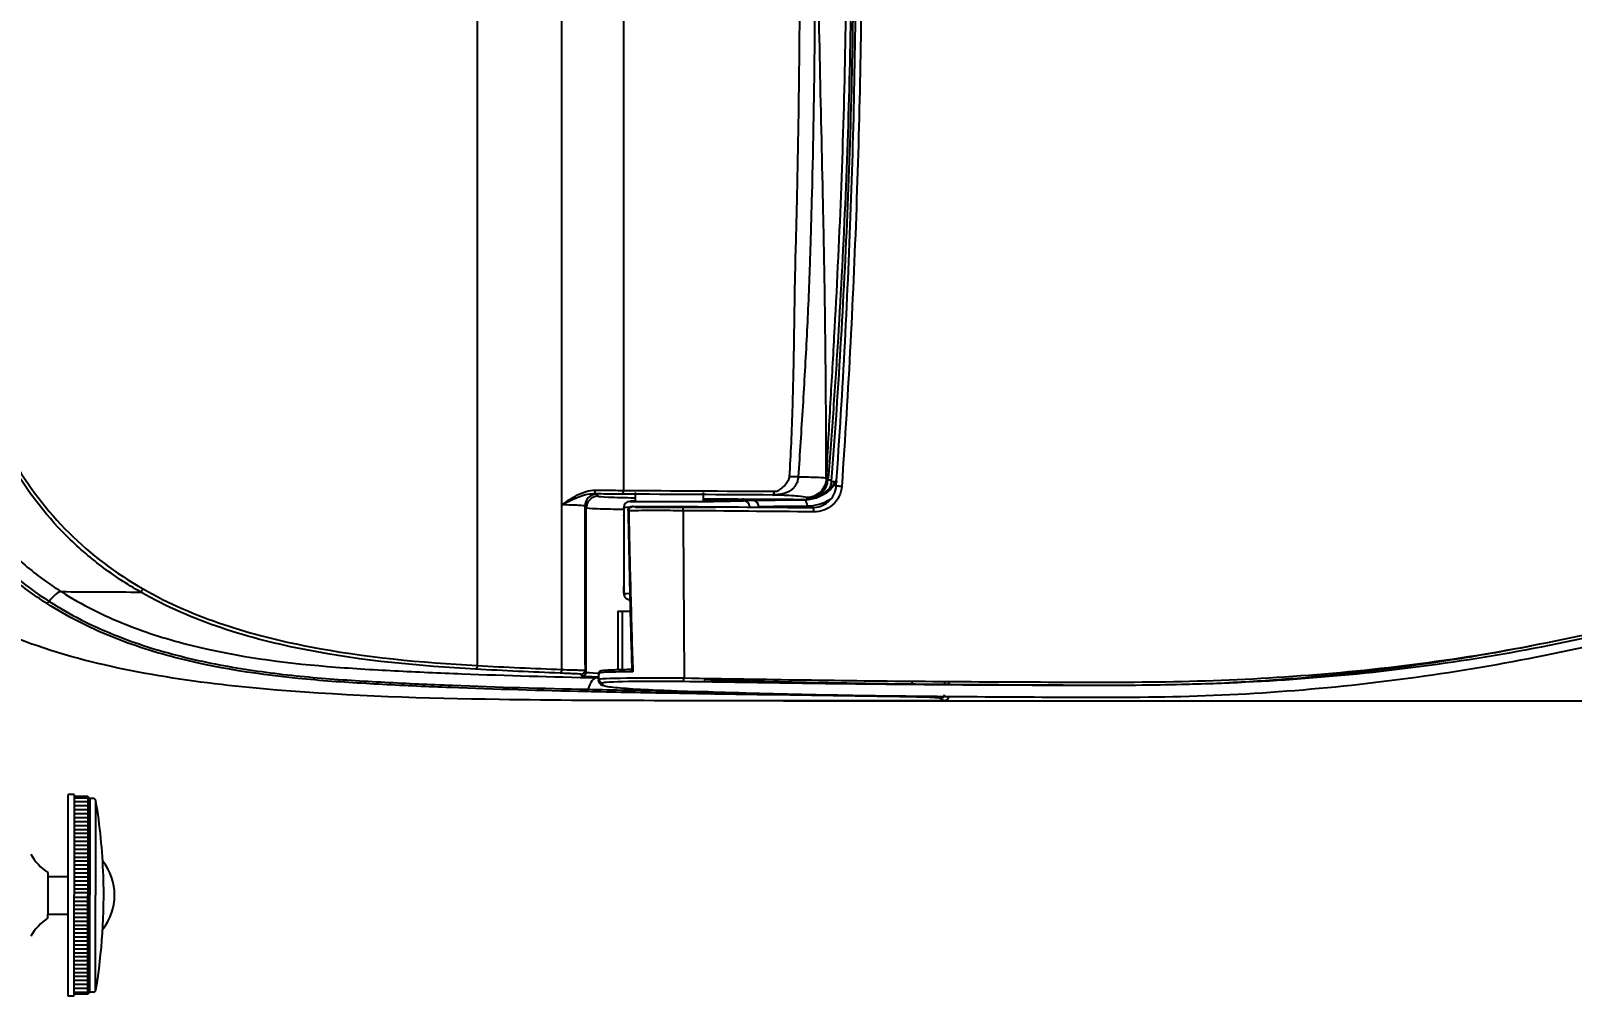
# Model space of a CAD drawing. Extents: x 3267 to 9145, y -61 to 2467.
# Drawn here: x 3510.5 to 3900.1, y 1411.2 to 1655.3 of the extents above; entities that cross this region are included whole.
import ezdxf

# ---------------------------------------------------------------- set-up
doc = ezdxf.new("R2010")
doc.units = 0
doc.header["$LTSCALE"] = 20
doc.header["$MEASUREMENT"] = 0
doc.layers.get('0').update_dxf_attribs({"linetype": 'CONTINUOUS'})
doc.layers.get('DEFPOINTS').update_dxf_attribs({"linetype": 'CONTINUOUS'})
doc.layers.add('1', color=7, linetype='CONTINUOUS')
doc.layers.add('4', color=4, linetype='CONTINUOUS')
doc.styles.get("Standard").update_dxf_attribs({"font": 'NanumGothic.ttf'})
doc.dimstyles.get("Standard").update_dxf_attribs({"dimtxt": 2.7, "dimasz": 2.5, "dimexe": 1.5, "dimexo": 1.5, "dimgap": 1.5, "dimtad": 1, "dimdec": 0, "dimlfac": 10, "dimzin": 0, "dimdsep": 46, "dimtxsty": 'Standard', "dimcen": 0, "dimclrt": 2, "dimadec": 0, "dimazin": 0, "dimtfac": 1, "dimtdec": 0, "dimtmove": 0, "dimatfit": 3, "dimfxl": 0, "dimtolj": 1, "dimtzin": 0, "dimarcsym": 0})

# ---------------------------------------------------------------- blocks, each defined once
blk = doc.blocks.new('*D40')
at = {"color": 3, "lineweight": -2}
for p, q in [((3711.8, 1885.13), (4249.83, 1885.13)), ((4243.83, 1861.13), (4243.83, 1713.75)), ((4243.83, 1509.93), (4243.83, 1657.31)), ((3700.78, 1485.93), (4249.83, 1485.93))]:
    blk.add_line(p, q, dxfattribs=at)
at = {"color": 3}
for points in [[(4239.83, 1861.13), (4247.83, 1861.13), (4243.83, 1885.13)], [(4239.83, 1509.93), (4247.83, 1509.93), (4243.83, 1485.93)]]:
    blk.add_solid(points, dxfattribs=at)
at = {"layer": 'DEFPOINTS', "color": 0}
for p in [(3710, 1885.13), (3698.98, 1485.93), (4243.83, 1485.93)]:
    blk.add_point(p, dxfattribs=at)
at = {"color": 2, "insert": (4243.83, 1685.53), "char_height": 30, "attachment_point": 5}
blk.add_mtext('\\A1;{\\fNanumGothic|b0|i0|c0|p50;400}', dxfattribs=at)

msp = doc.modelspace()

# ---------------------------------------------------------------- linework, layer by layer
at = {"layer": '1', "color": 0, "linetype": 'Continuous'}
for p, q in [((3650.91, 1534.62), (3650.55, 1535.13)), ((3653.55, 1538.13), (3653.91, 1537.62)), ((3661.88, 1536.31), (3661.89, 1536.31)), ((3663.24, 1538.55), (3663.24, 1536.31)), ((3680.54, 1536.31), (3680.54, 1538.55)), ((3660.38, 1532.85), (3660.39, 1532.85)), ((3660.39, 1534.8), (3660.39, 1534.81)), ((3660.38, 1514.85), (3660.38, 1512.97)), ((3660.39, 1514.85), (3660.38, 1514.85)), ((3658.89, 1508.53), (3658.89, 1493.71)), ((3658.89, 1508.53), (3660.04, 1508.53)), ((3660.04, 1493.52), (3660.04, 1508.53)), ((3660.04, 1508.53), (3662.1, 1508.53)), ((3654.03, 1492.45), (3654.03, 1490.95))]:
    msp.add_line(p, q, dxfattribs=at)
for centre, major_axis, ratio, start_param, end_param in [((3652.75, 1539.19), (-0.006, -1), 0.429745, 0.013717, 1.526132), ((3707.02, 1542.22), (-0.16, -5), 0.930142, 0.033736, 1.583584), ((3707.02, 1542.22), (-1.21, -4.85), 0.998696, 0.245025, 1.741004), ((3707.02, 1542.22), (-4.98, 0.41), 0.162226, 3.19261, 3.522861), ((3715.9, 1541.16), (-2.99, 0.23), 0.022611, 0.005177, 0.770866), ((3715.1, 1540.23), (0.998, -0.067), 0.052609, 3.124115, 5.113625), ((3653.55, 1535.13), (2.45, 1.73), 0.999885, 0.957077, 2.527765), ((3653.91, 1534.62), (2.45, 1.73), 0.999885, 0.957077, 2.527765), ((3671.89, 1536.31), (-8.65, 0), 0.006933, 6.283181, 7.853982), ((3671.89, 1536.31), (-8.65, 0), 0.006933, 1.570796, 3.141597), ((3674.96, 1534.01), (-0.008, -1), 0.423618, 1.515321, 3.16086), ((3690.6, 1533.91), (0.02, 3), 0.435525, 0.013759, 0.361859), ((3693.14, 1535), (0.02, -1.5), 0.905576, 1.557465, 3.12532), ((3705.82, 1535.12), (0.01, -1.5), 0.660019, 1.585634, 3.132405), ((3661.88, 1534.03), (-0.499, 0.036), 0.024369, 5.233221, 6.282872), ((3661.88, 1533.97), (0.5, 0.01), 0.054129, 3.13887, 4.194481), ((3708.07, 1533.75), (-0.008, -1), 0.396739, 1.497902, 3.160607), ((3644.33, 1493.88), (0.039, 0.999), 0.419701, 3.158248, 4.656488), ((3649.58, 1493.61), (0.842, 0.539), 0.999869, 4.114012, 5.713433), ((3649.91, 1493.14), (0.775, 0.632), 0.999905, 4.005887, 5.599177), ((3650.95, 1489.21), (-0.022, -1), 0.481756, 0.038237, 1.154036), ((3655.03, 1490.95), (-1, 0.02), 0.999469, 0.020314, 1.588796), ((3655.04, 1491.38), (-1, 0.02), 0.99947, 0.020334, 1.589155), ((3675.21, 1491.76), (0.017, 1), 0.443476, 3.178529, 4.629434), ((3682.57, 1488.63), (-0.015, -1), 0.445343, 0.038349, 1.129943), ((3682.57, 1488.63), (0.02, 1), 0.526618, 3.181984, 4.187186), ((3688.69, 1488.53), (0.015, 1), 0.437994, 3.180031, 4.120084), ((3732.88, 1487.88), (0.015, 1), 0.369102, 3.182149, 3.832085), ((3740.43, 1487.48), (0.52, 0.854), 0.997245, 3.688131, 5.25748)]:
    msp.add_ellipse(centre, major_axis=major_axis, ratio=ratio, start_param=start_param, end_param=end_param, dxfattribs=at)
for points, knots in [([(3670.63, 1485.93), (3656.72, 1485.94), (3642.82, 1486), (3610.17, 1486.5), (3591.43, 1487.06), (3563.35, 1489.38), (3553.97, 1490.43), (3535.41, 1493.43), (3526.23, 1495.38), (3508.22, 1500.87), (3499.43, 1504.43), (3483.22, 1513.77), (3475.65, 1519.71), (3466.17, 1529.98), (3463.27, 1533.64), (3457.99, 1541.4), (3455.58, 1545.51), (3449.2, 1558.06), (3445.94, 1566.81), (3440.65, 1584.79), (3438.64, 1594.02), (3435.46, 1612.41), (3434.28, 1621.62), (3431.52, 1649.31), (3430.78, 1667.84), (3430.82, 1704.96), (3431.64, 1723.63), (3434.53, 1751.51), (3435.77, 1760.76), (3439.08, 1779.14), (3441.16, 1788.31), (3446.59, 1806.08), (3449.93, 1814.71), (3456.44, 1827.05), (3458.89, 1831.09), (3464.33, 1838.78), (3467.29, 1842.39), (3476.97, 1852.48), (3484.61, 1858.25), (3500.98, 1867.32), (3509.82, 1870.76), (3527.78, 1876.04), (3536.87, 1877.91), (3555.2, 1880.78), (3564.43, 1881.78), (3592.24, 1884.03), (3610.93, 1884.57), (3643.39, 1885.06), (3657.22, 1885.11), (3673.04, 1885.12)], [0, 0, 0, 0, 0.054995, 0.054995, 0.129163, 0.129163, 0.166246, 0.166246, 0.20333, 0.20333, 0.240414, 0.240414, 0.277498, 0.277498, 0.296039, 0.296039, 0.314581, 0.314581, 0.351665, 0.351665, 0.388749, 0.388749, 0.425833, 0.425833, 0.5, 0.5, 0.574167, 0.574167, 0.611251, 0.611251, 0.648335, 0.648335, 0.685419, 0.685419, 0.703961, 0.703961, 0.722502, 0.722502, 0.759586, 0.759586, 0.79667, 0.79667, 0.833754, 0.833754, 0.870837, 0.870837, 0.945005, 0.945005, 1, 1, 1, 1]), ([(3623.34, 1876.24), (3623.34, 1874.79), (3623.34, 1873.34), (3623.34, 1863.03), (3623.34, 1854.17), (3623.34, 1827.57), (3623.34, 1809.83), (3623.34, 1774.33), (3623.34, 1756.57), (3623.34, 1721.05), (3623.34, 1703.29), (3623.34, 1667.76), (3623.34, 1650), (3623.34, 1614.48), (3623.34, 1596.73), (3623.34, 1561.23), (3623.34, 1543.48), (3623.34, 1515.43), (3623.34, 1505.12), (3623.34, 1494.81)], [0, 0, 0, 0, 0.011429, 0.011429, 0.081225, 0.081225, 0.220815, 0.220815, 0.360405, 0.360405, 0.499996, 0.499996, 0.639586, 0.639586, 0.779177, 0.779177, 0.918767, 0.918767, 1, 1, 1, 1]), ([(3514.47, 1510.54), (3511.24, 1512.61), (3508.13, 1514.89), (3502.18, 1519.89), (3499.34, 1522.63), (3491.44, 1531.31), (3486.92, 1537.83), (3479.25, 1551.94), (3476.19, 1559.33), (3471.1, 1574.55), (3469.08, 1582.4), (3464.12, 1605.92), (3462.2, 1621.75), (3459.51, 1653.5), (3458.94, 1669.45), (3458.93, 1701.47), (3459.5, 1717.5), (3462.2, 1749.27), (3464.12, 1765.08), (3469.05, 1788.52), (3471.05, 1796.31), (3476.15, 1811.62), (3479.21, 1819.01), (3486.79, 1833.02), (3491.4, 1839.68), (3501.96, 1851.31), (3508, 1856.37), (3514.47, 1860.51)], [0, 0, 0, 0, 0.03125, 0.03125, 0.0625, 0.0625, 0.125, 0.125, 0.1875, 0.1875, 0.25, 0.25, 0.375, 0.375, 0.5, 0.5, 0.625, 0.625, 0.75, 0.75, 0.8125, 0.8125, 0.875, 0.875, 0.9375, 0.9375, 1, 1, 1, 1]), ([(3515.13, 1860.02), (3508.67, 1855.89), (3502.66, 1850.85), (3492.16, 1839.3), (3487.57, 1832.66), (3479.99, 1818.67), (3476.94, 1811.3), (3471.86, 1796.08), (3469.85, 1788.26), (3464.91, 1764.84), (3462.99, 1749.07), (3460.29, 1717.4), (3459.72, 1701.47), (3459.72, 1669.49), (3460.3, 1653.54), (3463.01, 1621.83), (3464.94, 1606.04), (3469.9, 1582.58), (3471.92, 1574.77), (3476.99, 1559.63), (3480.04, 1552.27), (3487.66, 1538.24), (3492.19, 1531.71), (3502.68, 1520.19), (3508.69, 1515.15), (3515.12, 1511.03)], [0, 0, 0, 0, 0.0625, 0.0625, 0.125, 0.125, 0.1875, 0.1875, 0.25, 0.25, 0.375, 0.375, 0.5, 0.5, 0.625, 0.625, 0.75, 0.75, 0.8125, 0.8125, 0.875, 0.875, 0.9375, 0.9375, 1, 1, 1, 1]), ([(3518.17, 1857.55), (3516.61, 1856.55), (3515.02, 1855.47), (3511.97, 1853.25), (3510.49, 1852.08), (3506.13, 1848.44), (3503.38, 1845.8), (3498.19, 1840.11), (3495.73, 1837.02), (3491.24, 1830.59), (3489.2, 1827.25), (3483.63, 1816.93), (3480.61, 1809.6), (3475.62, 1794.54), (3473.67, 1786.93), (3468.84, 1763.9), (3466.93, 1748.34), (3464.25, 1717.03), (3463.68, 1701.23), (3463.69, 1669.7), (3464.26, 1653.91), (3466.96, 1622.5), (3468.89, 1606.79), (3473.76, 1583.76), (3475.72, 1576.18), (3480.68, 1561.28), (3483.72, 1553.92), (3489.3, 1543.64), (3491.33, 1540.32), (3495.79, 1533.96), (3498.23, 1530.89), (3503.43, 1525.2), (3506.18, 1522.58), (3511.97, 1517.73), (3515.04, 1515.49), (3518.17, 1513.5)], [0, 0, 0, 0, 0.015625, 0.015625, 0.03125, 0.03125, 0.0625, 0.0625, 0.09375, 0.09375, 0.125, 0.125, 0.1875, 0.1875, 0.25, 0.25, 0.375, 0.375, 0.5, 0.5, 0.625, 0.625, 0.75, 0.75, 0.8125, 0.8125, 0.875, 0.875, 0.90625, 0.90625, 0.9375, 0.9375, 0.96875, 0.96875, 1, 1, 1, 1]), ([(3538.27, 1513.38), (3536.57, 1514.36), (3534.86, 1515.41), (3531.56, 1517.58), (3529.96, 1518.71), (3525.26, 1522.27), (3522.29, 1524.84), (3513.92, 1533.18), (3509.02, 1539.66), (3501.1, 1553.42), (3497.94, 1560.83), (3492.85, 1575.9), (3490.91, 1583.55), (3486.13, 1606.72), (3484.34, 1622.46), (3481.83, 1654.12), (3481.33, 1669.92), (3481.34, 1701.51), (3481.85, 1717.29), (3483.74, 1740.94), (3484.52, 1748.81), (3486.54, 1764.55), (3487.79, 1772.41), (3491.01, 1787.93), (3492.98, 1795.6), (3498.11, 1810.66), (3501.25, 1817.93), (3509.14, 1831.56), (3514.03, 1838), (3522.36, 1846.28), (3525.32, 1848.84), (3531.55, 1853.54), (3534.87, 1855.73), (3538.26, 1857.67)], [0, 0, 0, 0, 0.015625, 0.015625, 0.03125, 0.03125, 0.0625, 0.0625, 0.125, 0.125, 0.1875, 0.1875, 0.25, 0.25, 0.375, 0.375, 0.5, 0.5, 0.625, 0.625, 0.6875, 0.6875, 0.75, 0.75, 0.8125, 0.8125, 0.875, 0.875, 0.9375, 0.9375, 0.96875, 0.96875, 1, 1, 1, 1]), ([(3538.85, 1856.87), (3532.01, 1852.96), (3525.78, 1848.3), (3514.7, 1837.31), (3509.83, 1830.89), (3502, 1817.31), (3498.89, 1810.07), (3493.79, 1795.08), (3491.84, 1787.44), (3488.63, 1772), (3487.39, 1764.17), (3485.37, 1748.51), (3484.58, 1740.67), (3482.69, 1717.14), (3482.17, 1701.44), (3482.16, 1670), (3482.67, 1654.27), (3485.19, 1622.76), (3486.99, 1607.1), (3491.74, 1584.04), (3493.67, 1576.42), (3498.72, 1561.42), (3501.86, 1554.04), (3509.72, 1540.32), (3514.59, 1533.87), (3525.72, 1522.8), (3531.98, 1518.12), (3538.86, 1514.19)], [0, 0, 0, 0, 0.0625, 0.0625, 0.125, 0.125, 0.1875, 0.1875, 0.25, 0.25, 0.3125, 0.3125, 0.375, 0.375, 0.5, 0.5, 0.625, 0.625, 0.75, 0.75, 0.8125, 0.8125, 0.875, 0.875, 0.9375, 0.9375, 1, 1, 1, 1]), ([(3644.75, 1538.25), (3644.74, 1551.76), (3644.73, 1565.28), (3644.71, 1596.58), (3644.7, 1614.37), (3644.69, 1649.95), (3644.69, 1667.74), (3644.69, 1703.32), (3644.69, 1721.1), (3644.7, 1756.68), (3644.71, 1774.47), (3644.73, 1805.77), (3644.74, 1819.29), (3644.75, 1832.81)], [0, 0, 0, 0, 0.137733, 0.137733, 0.318866, 0.318866, 0.5, 0.5, 0.681133, 0.681133, 0.862266, 0.862266, 1, 1, 1, 1]), ([(3660.34, 1831.96), (3660.34, 1825.5), (3660.34, 1812.44), (3660.33, 1792.54), (3660.34, 1772.11), (3660.34, 1751.17), (3660.34, 1729.78), (3660.34, 1707.91), (3660.34, 1680.23), (3660.34, 1647.32), (3660.33, 1609.91), (3660.33, 1573.97), (3660.34, 1550.56), (3660.34, 1539.09)], [0, 0, 0, 0, 0.066191, 0.133976, 0.203874, 0.275483, 0.348428, 0.423009, 0.499413, 0.631812, 0.760009, 0.882497, 1, 1, 1, 1]), ([(3702.3, 1542.53), (3702.46, 1545.36), (3702.78, 1551.32), (3703.2, 1563.23), (3703.48, 1578.26), (3703.67, 1593.16), (3704.01, 1605.08), (3704.71, 1634.87), (3705.08, 1673.94), (3704.85, 1721.61), (3704.41, 1748.42), (3704.01, 1765.96), (3703.66, 1777.88), (3703.49, 1792.79), (3703.2, 1807.83), (3702.79, 1819.74), (3702.46, 1825.69), (3702.3, 1828.53)], [0, 0, 0, 0, 0.029831, 0.062543, 0.125097, 0.187627, 0.218876, 0.250123, 0.499987, 0.628375, 0.749862, 0.781072, 0.812356, 0.874894, 0.937459, 0.970167, 1, 1, 1, 1]), ([(3704.48, 1828.55), (3704.66, 1825.87), (3705.04, 1819.92), (3705.8, 1808), (3706.66, 1792.79), (3707.24, 1779.27), (3707.63, 1767.34), (3708.16, 1748.68), (3708.64, 1720.48), (3708.8, 1685.81), (3708.64, 1650.85), (3708.17, 1622.72), (3707.63, 1603.78), (3707.25, 1591.85), (3706.79, 1581.24), (3706.15, 1569.31), (3705.62, 1560.31), (3705.05, 1551.37), (3704.67, 1545.42), (3704.48, 1542.5)], [0, 0, 0, 0, 0.028173, 0.06257, 0.125197, 0.187788, 0.204406, 0.25027, 0.383391, 0.500005, 0.613654, 0.749744, 0.794877, 0.81223, 0.874806, 0.906139, 0.937421, 0.969313, 1, 1, 1, 1]), ([(3711.57, 1542.23), (3711.55, 1547.54), (3711.53, 1558.31), (3711.38, 1575.27), (3711.14, 1593.1), (3710.66, 1617.81), (3709.89, 1648.62), (3709.3, 1685.53), (3709.85, 1722.38), (3710.61, 1753.13), (3711.09, 1777.85), (3711.32, 1795.34), (3711.46, 1812.34), (3711.49, 1823.11), (3711.51, 1828.81)], [0, 0, 0, 0, 0.055671, 0.112952, 0.17796, 0.242792, 0.372066, 0.500308, 0.628134, 0.756842, 0.821742, 0.886928, 0.940194, 1, 1, 1, 1]), ([(3711.67, 1542.14), (3711.87, 1548.12), (3712.24, 1554.08), (3712.93, 1566), (3713.27, 1571.96), (3714.26, 1589.84), (3714.84, 1601.77), (3715.78, 1625.64), (3716.13, 1637.57), (3716.62, 1661.47), (3716.74, 1673.42), (3716.75, 1709.36), (3716.24, 1733.37), (3714.81, 1769.2), (3714.22, 1781.13), (3713.22, 1799.03), (3712.87, 1805), (3712.18, 1816.95), (3711.81, 1822.92), (3711.61, 1828.92)], [0, 0, 0, 0, 0.0625, 0.0625, 0.125, 0.125, 0.25, 0.25, 0.375, 0.375, 0.5, 0.5, 0.75, 0.75, 0.875, 0.875, 0.9375, 0.9375, 1, 1, 1, 1]), ([(3711.94, 1829.19), (3712.18, 1826.22), (3712.42, 1823.24), (3712.87, 1817.28), (3713.09, 1814.3), (3713.72, 1805.35), (3714.12, 1799.38), (3715.23, 1781.46), (3715.86, 1769.51), (3717.4, 1733.63), (3717.95, 1709.61), (3717.95, 1673.57), (3717.81, 1661.54), (3717.29, 1637.53), (3716.9, 1625.53), (3715.89, 1601.57), (3715.27, 1589.59), (3714.17, 1571.66), (3713.78, 1565.68), (3713.14, 1556.73), (3712.93, 1553.75), (3712.47, 1547.79), (3712.24, 1544.81), (3712, 1541.85)], [0, 0, 0, 0, 0.03125, 0.03125, 0.0625, 0.0625, 0.125, 0.125, 0.25, 0.25, 0.5, 0.5, 0.625, 0.625, 0.75, 0.75, 0.875, 0.875, 0.9375, 0.9375, 0.96875, 0.96875, 1, 1, 1, 1]), ([(3712.91, 1541.38), (3714.73, 1565.36), (3716.15, 1589.36), (3717.59, 1625.41), (3717.95, 1637.43), (3718.44, 1661.47), (3718.56, 1673.48), (3718.56, 1697.54), (3718.44, 1709.57), (3717.95, 1733.61), (3717.59, 1745.63), (3716.15, 1781.67), (3714.73, 1805.68), (3712.91, 1829.67)], [0, 0, 0, 0, 0.25, 0.25, 0.375, 0.375, 0.5, 0.5, 0.625, 0.625, 0.75, 0.75, 1, 1, 1, 1]), ([(3714.1, 1540.3), (3714.91, 1552.37), (3715.67, 1564.46), (3716.94, 1588.65), (3717.46, 1600.75), (3718.72, 1637.07), (3719.14, 1661.31), (3719.14, 1709.77), (3718.72, 1734.01), (3717.46, 1770.32), (3716.94, 1782.42), (3715.67, 1806.6), (3714.91, 1818.68), (3714.1, 1830.76)], [0, 0, 0, 0, 0.125, 0.125, 0.25, 0.25, 0.5, 0.5, 0.75, 0.75, 0.875, 0.875, 1, 1, 1, 1]), ([(3715.48, 1830.9), (3716.29, 1818.81), (3717.05, 1806.72), (3718.3, 1782.51), (3718.83, 1770.4), (3720.08, 1734.05), (3720.5, 1709.79), (3720.5, 1661.29), (3720.08, 1637.03), (3718.83, 1600.67), (3718.3, 1588.56), (3717.05, 1564.34), (3716.29, 1552.24), (3715.48, 1540.16)], [0, 0, 0, 0, 0.125, 0.125, 0.25, 0.25, 0.5, 0.5, 0.75, 0.75, 0.875, 0.875, 1, 1, 1, 1]), ([(4104.35, 1685.53), (4104.35, 1674.16), (4103.12, 1663.01), (4099.44, 1646.61), (4097.9, 1641.2), (4094.18, 1630.5), (4092, 1625.24), (4084.66, 1610.04), (4078.66, 1600.55), (4067.98, 1587.31), (4064.14, 1583.12), (4056.19, 1575.14), (4052.08, 1571.3), (4039.36, 1560.25), (4030.34, 1553.47), (4011.38, 1541.12), (4001.61, 1535.65), (3986.53, 1528.39), (3981.44, 1526.13), (3971.12, 1521.93), (3965.88, 1520.01), (3950.08, 1514.45), (3939.37, 1511.07), (3907.09, 1502.1), (3885.51, 1497.74), (3842.41, 1491.88), (3820.82, 1490.38), (3788.67, 1489.71), (3778.07, 1489.77), (3757.06, 1489.82), (3746.66, 1489.88), (3715.68, 1490.13), (3695.34, 1490.42), (3675.21, 1490.76)], [0, 0, 0, 0, 0.0625, 0.0625, 0.09375, 0.09375, 0.125, 0.125, 0.1875, 0.1875, 0.21875, 0.21875, 0.25, 0.25, 0.3125, 0.3125, 0.375, 0.375, 0.40625, 0.40625, 0.4375, 0.4375, 0.5, 0.5, 0.625, 0.625, 0.75, 0.75, 0.8125, 0.8125, 0.875, 0.875, 1, 1, 1, 1]), ([(3675.65, 1491.67), (3695.71, 1491.32), (3715.98, 1491.01), (3746.84, 1490.74), (3757.21, 1490.68), (3778.14, 1490.62), (3788.7, 1490.55), (3820.73, 1491.2), (3842.24, 1492.69), (3885.18, 1498.51), (3906.68, 1502.86), (3938.84, 1511.79), (3949.52, 1515.17), (3965.26, 1520.7), (3970.48, 1522.62), (3980.77, 1526.8), (3985.85, 1529.04), (4000.87, 1536.26), (4010.62, 1541.71), (4029.51, 1554), (4038.51, 1560.75), (4051.2, 1571.76), (4055.29, 1575.58), (4063.22, 1583.52), (4067.05, 1587.69), (4077.72, 1600.87), (4083.72, 1610.32), (4091.05, 1625.45), (4093.22, 1630.69), (4096.94, 1641.36), (4098.48, 1646.75), (4102.15, 1663.08), (4103.38, 1674.2), (4103.38, 1685.53)], [0, 0, 0, 0, 0.125, 0.125, 0.1875, 0.1875, 0.25, 0.25, 0.375, 0.375, 0.5, 0.5, 0.5625, 0.5625, 0.59375, 0.59375, 0.625, 0.625, 0.6875, 0.6875, 0.75, 0.75, 0.78125, 0.78125, 0.8125, 0.8125, 0.875, 0.875, 0.90625, 0.90625, 0.9375, 0.9375, 1, 1, 1, 1]), ([(3680.93, 1488.19), (3685.44, 1488.06), (3690.03, 1487.94), (3699.35, 1487.7), (3704.11, 1487.59), (3718.72, 1487.28), (3728.97, 1487.13), (3750.28, 1486.93), (3761.33, 1486.87), (3783.33, 1486.8), (3794.36, 1486.75), (3827.32, 1487.89), (3849.18, 1489.97), (3892.6, 1496.83), (3914.2, 1501.62), (3946.24, 1510.92), (3956.79, 1514.34), (3977.6, 1521.83), (3987.77, 1526.13), (4007.53, 1536.09), (4017.18, 1541.74), (4035.69, 1554.28), (4044.47, 1561.09), (4061.08, 1575.82), (4069, 1583.63), (4083.01, 1601.26), (4088.89, 1610.7), (4098.5, 1630.77), (4102.23, 1641.51), (4107.12, 1663.21), (4108.36, 1674.26), (4108.36, 1685.53)], [0, 0, 0, 0, 0.03125, 0.03125, 0.0625, 0.0625, 0.125, 0.125, 0.1875, 0.1875, 0.25, 0.25, 0.375, 0.375, 0.5, 0.5, 0.5625, 0.5625, 0.625, 0.625, 0.6875, 0.6875, 0.75, 0.75, 0.8125, 0.8125, 0.875, 0.875, 0.9375, 0.9375, 1, 1, 1, 1]), ([(3644.73, 1535.42), (3646.02, 1536.33), (3647.33, 1537.24), (3650.11, 1538.63), (3651.63, 1539.15), (3653.18, 1539.14)], [0, 0, 0, 0, 0.5, 0.5, 1, 1, 1, 1]), ([(3653.18, 1539.14), (3653.78, 1539.13), (3654.39, 1539.13), (3655.88, 1539.12), (3656.77, 1539.12), (3658.55, 1539.1), (3659.45, 1539.1), (3660.34, 1539.09)], [0, 0, 0, 0, 0.251915, 0.251915, 0.625957, 0.625957, 1, 1, 1, 1]), ([(3704.48, 1542.5), (3704.42, 1542.11), (3704.32, 1541.38), (3703.88, 1540.43), (3703.34, 1539.71), (3702.71, 1539.12), (3701.96, 1538.66), (3701.19, 1538.37), (3700.46, 1538.19), (3699.7, 1538.05), (3698.92, 1537.95), (3698.32, 1537.93), (3698.05, 1537.92)], [0, 0, 0, 0, 0.122728, 0.230245, 0.323367, 0.403358, 0.500353, 0.606583, 0.701275, 0.798608, 0.910985, 1, 1, 1, 1]), ([(3698.45, 1538.86), (3698.62, 1538.87), (3698.96, 1538.89), (3699.48, 1539.08), (3700.27, 1539.53), (3700.97, 1540.2), (3701.57, 1540.98), (3701.91, 1541.52), (3702.2, 1542.03), (3702.27, 1542.38), (3702.3, 1542.53)], [0, 0, 0, 0, 0.092648, 0.192303, 0.3025, 0.586789, 0.698617, 0.817948, 0.923745, 1, 1, 1, 1]), ([(3704.48, 1542.5), (3705.91, 1542.5), (3706.87, 1542.48), (3708.46, 1542.44), (3709.07, 1542.42), (3710.57, 1542.34), (3711.15, 1542.29), (3711.57, 1542.23)], [0, 0, 0, 0, 0.25, 0.25, 0.5, 0.5, 1, 1, 1, 1]), ([(3705.63, 1536.82), (3707.79, 1536.84), (3710.05, 1537.55), (3712.81, 1539.86), (3713.59, 1540.77), (3714.19, 1541.81)], [0, 0, 0, 0, 0.690815, 0.690815, 1, 1, 1, 1]), ([(3714.25, 1541.39), (3713.65, 1540.41), (3712.91, 1539.57), (3710.15, 1537.3), (3707.87, 1536.63), (3705.82, 1536.62)], [0, 0, 0, 0, 0.295976, 0.295976, 1, 1, 1, 1]), ([(3711.57, 1542.23), (3711.56, 1540.93), (3711.02, 1539.63), (3709.17, 1537.79), (3707.88, 1537.25), (3706.57, 1537.25)], [0, 0, 0, 0, 0.5, 0.5, 1, 1, 1, 1]), ([(3708.07, 1534.75), (3709.49, 1534.74), (3710.92, 1535.22), (3713.22, 1537.21), (3713.99, 1538.71), (3714.1, 1540.3)], [0, 0, 0, 0, 0.5, 0.5, 1, 1, 1, 1]), ([(3715.48, 1540.16), (3715.36, 1538.32), (3714.49, 1536.6), (3711.83, 1534.25), (3710.15, 1533.66), (3708.47, 1533.67)], [0, 0, 0, 0, 0.5, 0.5, 1, 1, 1, 1]), ([(3711.57, 1542.23), (3711.57, 1542.23), (3711.57, 1542.23), (3711.57, 1542.23), (3711.57, 1542.22), (3711.57, 1542.2), (3711.58, 1542.19), (3711.6, 1542.16), (3711.61, 1542.16), (3711.63, 1542.15), (3711.65, 1542.14), (3711.67, 1542.14)], [0, 0, 0, 0, 0.000101, 0.000101, 0.122806, 0.122806, 0.422798, 0.422798, 0.713685, 0.713685, 1, 1, 1, 1]), ([(3652.75, 1538.19), (3651.39, 1538.2), (3650.06, 1537.78), (3647.42, 1536.73), (3646.09, 1536.07), (3644.73, 1535.42)], [0, 0, 0, 0, 0.5, 0.5, 1, 1, 1, 1]), ([(3650.55, 1535.13), (3650.54, 1535.19), (3649.97, 1535.25), (3647.94, 1535.35), (3646.47, 1535.4), (3644.74, 1535.42)], [0, 0, 0, 0, 0.5, 0.5, 1, 1, 1, 1]), ([(3653.91, 1537.62), (3653.96, 1537.55), (3654.85, 1537.47), (3657.4, 1537.37), (3658.46, 1537.33), (3660.72, 1537.27), (3661.86, 1537.24), (3663.12, 1537.22)], [0, 0, 0, 0, 0.523661, 0.523661, 0.785492, 0.785492, 1, 1, 1, 1]), ([(3663.23, 1536.35), (3663.12, 1536.35), (3663.01, 1536.34), (3662.42, 1536.33), (3661.9, 1536.32), (3661.88, 1536.31)], [0, 0, 0, 0, 0.180757, 0.180757, 1, 1, 1, 1]), ([(3661.89, 1536.31), (3661.89, 1536.29), (3662.74, 1536.27), (3665.69, 1536.25), (3667.82, 1536.24), (3672.35, 1536.24), (3674.78, 1536.24), (3678.8, 1536.25), (3680.41, 1536.27), (3681.63, 1536.29), (3681.88, 1536.3), (3682.54, 1536.31), (3682.87, 1536.32), (3683.92, 1536.34), (3684.66, 1536.36), (3687.01, 1536.4), (3688.74, 1536.43), (3690.58, 1536.46)], [0, 0, 0, 0, 0.125, 0.125, 0.25, 0.25, 0.375, 0.375, 0.5, 0.5, 0.5625, 0.5625, 0.625, 0.625, 0.75, 0.75, 1, 1, 1, 1]), ([(3682.44, 1536.62), (3685.36, 1536.66), (3688.56, 1536.7), (3696.19, 1536.77), (3700.64, 1536.8), (3705.63, 1536.82)], [0, 0, 0, 0, 0.5, 0.5, 1, 1, 1, 1]), ([(3692.22, 1534.97), (3692.19, 1535.16), (3692.14, 1535.57), (3691.77, 1536.04), (3691.24, 1536.39), (3690.82, 1536.43), (3690.58, 1536.46)], [0, 0, 0, 0, 0.239679, 0.499888, 0.708115, 1, 1, 1, 1]), ([(3705.82, 1536.62), (3703.14, 1536.6), (3700.74, 1536.59), (3696.51, 1536.55), (3694.66, 1536.53), (3693.14, 1536.5)], [0, 0, 0, 0, 0.5, 0.5, 1, 1, 1, 1]), ([(3706.57, 1537.25), (3706.13, 1537.36), (3705.5, 1537.48), (3703.79, 1537.65), (3703.1, 1537.71), (3701.66, 1537.79), (3701.11, 1537.82), (3699.77, 1537.87), (3698.91, 1537.9), (3698.05, 1537.92)], [0, 0, 0, 0, 0.5, 0.5, 0.75, 0.75, 0.875, 0.875, 1, 1, 1, 1]), ([(3705.82, 1536.62), (3705.77, 1536.67), (3705.73, 1536.72), (3705.67, 1536.79), (3705.65, 1536.8), (3705.63, 1536.82)], [0, 0, 0, 0, 0.711523, 0.711523, 1, 1, 1, 1]), ([(3707.02, 1537.22), (3706.94, 1537.23), (3706.87, 1537.23), (3706.76, 1537.23), (3706.71, 1537.24), (3706.63, 1537.24), (3706.61, 1537.24), (3706.58, 1537.25), (3706.58, 1537.25), (3706.57, 1537.25)], [0, 0, 0, 0, 0.294269, 0.294269, 0.588536, 0.588536, 0.8828, 0.8828, 1, 1, 1, 1]), ([(3650.91, 1493.14), (3650.91, 1500.14), (3650.91, 1507.14), (3650.91, 1520.97), (3650.91, 1527.8), (3650.91, 1534.62)], [0, 0, 0, 0, 0.506346, 0.506346, 1, 1, 1, 1]), ([(3660.32, 1534.23), (3659.1, 1534.25), (3657.99, 1534.28), (3655.69, 1534.34), (3654.58, 1534.37), (3651.9, 1534.48), (3650.97, 1534.55), (3650.91, 1534.62)], [0, 0, 0, 0, 0.203878, 0.203878, 0.469252, 0.469252, 1, 1, 1, 1]), ([(3660.39, 1532.64), (3660.39, 1532.65), (3660.39, 1532.66), (3660.39, 1532.69), (3660.39, 1532.71), (3660.38, 1532.76), (3660.38, 1532.78), (3660.38, 1532.85)], [0, 0, 0, 0, 0.227746, 0.227746, 0.613873, 0.613873, 1, 1, 1, 1]), ([(3660.39, 1532.65), (3660.39, 1532.65), (3660.39, 1532.66), (3660.39, 1532.69), (3660.39, 1532.71), (3660.39, 1532.76), (3660.39, 1532.78), (3660.39, 1532.85)], [0, 0, 0, 0, 0.142914, 0.142914, 0.571457, 0.571457, 1, 1, 1, 1]), ([(3662.76, 1535.01), (3662.62, 1535.01), (3662.34, 1534.98), (3661.95, 1534.85), (3661.64, 1534.64), (3661.46, 1534.37), (3661.37, 1534.17), (3661.38, 1534.07), (3661.39, 1534.07)], [0, 0, 0, 0, 0.216515, 0.467582, 0.666258, 0.831638, 0.989288, 1, 1, 1, 1]), ([(3662.52, 1493.79), (3662.42, 1496.73), (3662.34, 1499.66), (3662.16, 1506.01), (3662.08, 1509.42), (3661.83, 1519.88), (3661.68, 1526.93), (3661.55, 1533.99)], [0, 0, 0, 0, 0.219348, 0.219348, 0.474113, 0.474113, 1, 1, 1, 1]), ([(3661.63, 1534.06), (3661.64, 1534.14), (3661.65, 1534.22), (3661.7, 1534.37), (3661.73, 1534.43), (3661.83, 1534.59), (3661.9, 1534.67), (3662.09, 1534.83), (3662.22, 1534.9), (3662.36, 1534.95), (3662.38, 1534.95), (3662.46, 1534.98), (3662.52, 1534.99), (3662.61, 1535), (3662.64, 1535), (3662.68, 1535.01), (3662.7, 1535.01), (3662.72, 1535.01), (3662.73, 1535.01), (3662.74, 1535.01), (3662.74, 1535.01), (3662.75, 1535.01), (3662.75, 1535.01), (3662.75, 1535.01), (3662.76, 1535.01), (3662.76, 1535.01)], [0, 0, 0, 0, 0.141477, 0.141477, 0.271398, 0.271398, 0.468744, 0.468744, 0.730227, 0.730227, 0.768471, 0.768471, 0.884763, 0.884763, 0.940751, 0.940751, 0.969329, 0.969329, 0.984097, 0.984097, 0.991747, 0.991747, 0.996248, 0.996248, 1, 1, 1, 1]), ([(3675.38, 1533.95), (3673.21, 1533.96), (3670.82, 1533.97), (3666.09, 1533.97), (3663.72, 1533.96), (3661.63, 1533.94)], [0, 0, 0, 0, 0.5, 0.5, 1, 1, 1, 1]), ([(3661.63, 1533.94), (3661.64, 1533.73), (3661.64, 1533.51), (3661.78, 1526.45), (3661.93, 1519.62), (3662.2, 1509.37), (3662.29, 1505.96), (3662.48, 1499.45), (3662.58, 1496.35), (3662.68, 1493.26)], [0, 0, 0, 0, 0.016152, 0.016152, 0.519727, 0.519727, 0.771522, 0.771522, 1, 1, 1, 1]), ([(3687.46, 1534.88), (3687.18, 1534.88), (3686.91, 1534.87), (3685.8, 1534.85), (3685.01, 1534.84), (3683.9, 1534.81), (3683.54, 1534.8), (3682.86, 1534.79), (3682.48, 1534.78), (3680.6, 1534.76), (3678.62, 1534.75), (3674.01, 1534.74), (3671.36, 1534.74), (3666.79, 1534.74), (3664.8, 1534.75), (3663.31, 1534.76)], [0, 0, 0, 0, 0.061515, 0.061515, 0.253403, 0.253403, 0.349346, 0.349346, 0.44529, 0.44529, 0.637177, 0.637177, 0.829064, 0.829064, 1, 1, 1, 1]), ([(3518.17, 1513.5), (3523.42, 1510.16), (3528.84, 1507.47), (3539.91, 1503.03), (3545.58, 1501.28), (3562.66, 1497.05), (3574.04, 1495.56), (3591.11, 1494.12), (3596.79, 1493.79), (3608.13, 1493.2), (3613.8, 1492.95), (3630.81, 1492.29), (3642.15, 1491.98), (3653.63, 1491.73)], [0, 0, 0, 0, 0.125, 0.125, 0.25, 0.25, 0.5, 0.5, 0.625, 0.625, 0.75, 0.75, 1, 1, 1, 1]), ([(3622.93, 1493.89), (3608.82, 1494.67), (3594.51, 1495.96), (3572.99, 1500.14), (3565.77, 1501.94), (3551.68, 1506.68), (3544.82, 1509.63), (3538.27, 1513.38)], [0, 0, 0, 0, 0.5, 0.5, 0.75, 0.75, 1, 1, 1, 1]), ([(3538.86, 1514.19), (3545.41, 1510.44), (3552.25, 1507.52), (3566.31, 1502.81), (3573.52, 1501.02), (3594.99, 1496.87), (3609.26, 1495.59), (3623.34, 1494.81)], [0, 0, 0, 0, 0.25, 0.25, 0.5, 0.5, 1, 1, 1, 1]), ([(3660.39, 1515.07), (3660.39, 1515.07), (3660.39, 1515.07), (3660.39, 1515.05), (3660.39, 1515.03), (3660.39, 1515.01), (3660.39, 1514.99), (3660.39, 1514.97), (3660.38, 1514.96), (3660.38, 1514.95), (3660.38, 1514.94), (3660.38, 1514.92), (3660.38, 1514.91), (3660.38, 1514.89), (3660.38, 1514.88), (3660.38, 1514.87), (3660.38, 1514.87), (3660.38, 1514.86), (3660.38, 1514.86), (3660.38, 1514.85)], [0, 0, 0, 0, 0.064703, 0.064703, 0.369501, 0.369501, 0.575074, 0.575074, 0.714752, 0.714752, 0.810865, 0.810865, 0.912681, 0.912681, 0.953289, 0.953289, 0.986654, 0.986654, 1, 1, 1, 1]), ([(3660.39, 1513.07), (3660.39, 1513.05), (3660.39, 1513.04), (3660.38, 1513), (3660.38, 1512.99), (3660.38, 1512.97)], [0, 0, 0, 0, 0.554839, 0.554839, 1, 1, 1, 1]), ([(3660.39, 1515.06), (3660.39, 1515.05), (3660.39, 1515.03), (3660.39, 1515.01), (3660.39, 1514.99), (3660.39, 1514.97), (3660.39, 1514.96), (3660.39, 1514.94), (3660.39, 1514.94), (3660.39, 1514.92), (3660.39, 1514.91), (3660.39, 1514.89), (3660.39, 1514.88), (3660.39, 1514.87), (3660.39, 1514.87), (3660.39, 1514.86), (3660.39, 1514.86), (3660.39, 1514.85)], [0, 0, 0, 0, 0.302395, 0.302395, 0.530364, 0.530364, 0.684923, 0.684923, 0.790862, 0.790862, 0.901182, 0.901182, 0.945192, 0.945192, 0.981465, 0.981465, 1, 1, 1, 1]), ([(3660.43, 1512.98), (3660.42, 1512.91), (3660.4, 1512.67), (3660.54, 1512.3), (3660.79, 1511.95), (3661.06, 1511.72), (3661.31, 1511.59), (3661.5, 1511.53), (3661.64, 1511.49), (3661.75, 1511.47), (3661.81, 1511.47), (3661.83, 1511.47)], [0, 0, 0, 0, 0.069182, 0.245647, 0.387796, 0.508892, 0.611414, 0.694884, 0.777447, 0.900659, 1, 1, 1, 1]), ([(3650.95, 1488.21), (3639.4, 1488.47), (3627.97, 1488.79), (3610.85, 1489.46), (3605.14, 1489.72), (3593.72, 1490.32), (3588, 1490.66), (3570.84, 1492.16), (3559.39, 1493.69), (3542.18, 1498.04), (3536.43, 1499.85), (3525.23, 1504.4), (3519.76, 1507.15), (3514.47, 1510.54)], [0, 0, 0, 0, 0.25, 0.25, 0.375, 0.375, 0.5, 0.5, 0.75, 0.75, 0.875, 0.875, 1, 1, 1, 1]), ([(3515.12, 1511.03), (3520.4, 1507.65), (3525.94, 1504.88), (3537.12, 1500.35), (3542.78, 1498.58), (3554.21, 1495.7), (3559.98, 1494.6), (3571.47, 1492.86), (3577.19, 1492.22), (3588.61, 1491.23), (3594.31, 1490.9), (3605.7, 1490.29), (3611.39, 1490.04), (3628.46, 1489.37), (3639.86, 1489.06), (3651.38, 1488.8)], [0, 0, 0, 0, 0.125, 0.125, 0.25, 0.25, 0.375, 0.375, 0.5, 0.5, 0.625, 0.625, 0.75, 0.75, 1, 1, 1, 1]), ([(3889.64, 1499.74), (3882.83, 1498.4), (3876, 1497.21), (3847.63, 1492.79), (3825.96, 1490.77), (3793.27, 1489.71), (3782.34, 1489.78), (3760.53, 1489.85), (3749.6, 1489.92), (3733.71, 1490.07), (3728.49, 1490.13), (3718.27, 1490.29), (3713.25, 1490.38), (3703.52, 1490.58), (3698.83, 1490.7), (3689.63, 1490.93), (3685.1, 1491.05), (3680.64, 1491.17)], [0, 0, 0, 0, 0.095792, 0.095792, 0.397195, 0.397195, 0.547896, 0.547896, 0.698597, 0.698597, 0.773948, 0.773948, 0.849299, 0.849299, 0.924649, 0.924649, 1, 1, 1, 1]), ([(3644.29, 1492.88), (3640.77, 1493.02), (3637.23, 1493.17), (3630.12, 1493.51), (3626.54, 1493.69), (3622.93, 1493.89)], [0, 0, 0, 0, 0.500212, 0.500212, 1, 1, 1, 1]), ([(3623.34, 1494.81), (3623.34, 1494.81), (3623.34, 1494.81), (3626.95, 1494.61), (3630.54, 1494.43), (3637.67, 1494.1), (3641.21, 1493.95), (3644.74, 1493.81)], [0, 0, 0, 0, 0.000003, 0.000003, 0.500044, 0.500044, 1, 1, 1, 1]), ([(3649.55, 1492.61), (3649.53, 1492.63), (3649.02, 1492.67), (3647.19, 1492.76), (3645.85, 1492.82), (3644.29, 1492.88)], [0, 0, 0, 0, 0.5, 0.5, 1, 1, 1, 1]), ([(3644.74, 1493.81), (3646.48, 1493.75), (3647.95, 1493.71), (3650, 1493.64), (3650.56, 1493.61), (3650.58, 1493.61)], [0, 0, 0, 0, 0.5, 0.5, 1, 1, 1, 1]), ([(3649.89, 1492.14), (3649.88, 1492.15), (3649.88, 1492.16), (3649.85, 1492.19), (3649.82, 1492.22), (3649.72, 1492.36), (3649.63, 1492.48), (3649.55, 1492.61)], [0, 0, 0, 0, 0.052111, 0.052111, 0.260554, 0.260554, 1, 1, 1, 1]), ([(3662.68, 1493.26), (3660.09, 1493.22), (3657.88, 1493.17), (3654.86, 1493.04), (3654.04, 1492.96), (3654.04, 1492.88)], [0, 0, 0, 0, 0.5, 0.5, 1, 1, 1, 1]), ([(3657.69, 1493.67), (3657.36, 1493.66), (3656.54, 1493.62), (3655.54, 1493.56), (3654.87, 1493.49), (3654.54, 1493.43), (3654.38, 1493.39), (3654.19, 1493.27), (3654.05, 1493.07), (3654.05, 1492.93), (3654.06, 1492.88)], [0, 0, 0, 0, 0.146809, 0.402944, 0.662919, 0.800154, 0.89631, 0.942678, 0.982057, 1, 1, 1, 1]), ([(3662.46, 1493.79), (3662.43, 1493.79), (3661.62, 1493.78), (3660.21, 1493.75), (3658.63, 1493.71), (3657.89, 1493.68), (3657.69, 1493.67)], [0, 0, 0, 0, 0.01389, 0.420162, 0.82539, 1, 1, 1, 1]), ([(3662.68, 1493.26), (3662.68, 1493.26), (3662.68, 1493.26), (3662.66, 1493.28), (3662.65, 1493.29), (3662.57, 1493.38), (3662.51, 1493.45), (3662.44, 1493.57), (3662.41, 1493.61), (3662.38, 1493.69), (3662.38, 1493.72), (3662.38, 1493.76), (3662.39, 1493.77), (3662.42, 1493.79), (3662.44, 1493.79), (3662.46, 1493.79)], [0, 0, 0, 0, 0.004491, 0.004491, 0.081293, 0.081293, 0.370534, 0.370534, 0.588023, 0.588023, 0.748905, 0.748905, 0.874195, 0.874195, 1, 1, 1, 1]), ([(3654.04, 1491.38), (3654.04, 1491.5), (3656.75, 1491.61), (3663.24, 1491.7), (3665.74, 1491.71), (3670.79, 1491.72), (3673.35, 1491.7), (3675.65, 1491.67)], [0, 0, 0, 0, 0.5, 0.5, 0.75, 0.75, 1, 1, 1, 1]), ([(3654.45, 1490.13), (3654.49, 1490.1), (3654.65, 1489.98), (3654.83, 1489.89), (3654.98, 1489.84), (3655.03, 1489.82)], [0, 0, 0, 0, 0.164242, 0.677672, 1, 1, 1, 1]), ([(3655.04, 1490.38), (3655.04, 1490.35), (3655.04, 1490.33), (3655.04, 1490.22), (3655.03, 1490.14), (3655.03, 1490.02), (3655.03, 1489.99), (3655.03, 1489.95)], [0, 0, 0, 0, 0.154236, 0.154236, 0.771181, 0.771181, 1, 1, 1, 1]), ([(3675.21, 1490.76), (3673.06, 1490.8), (3670.67, 1490.82), (3665.95, 1490.81), (3663.62, 1490.79), (3657.56, 1490.68), (3655.04, 1490.53), (3655.04, 1490.38)], [0, 0, 0, 0, 0.25, 0.25, 0.5, 0.5, 1, 1, 1, 1]), ([(3655.31, 1489.76), (3655.59, 1489.66), (3656.07, 1489.56), (3657.89, 1489.31), (3659.62, 1489.15), (3664.08, 1488.84), (3666.82, 1488.7), (3670.29, 1488.55), (3670.53, 1488.54), (3670.78, 1488.53)], [0, 0, 0, 0, 0.223382, 0.223382, 0.597677, 0.597677, 0.971972, 0.971972, 1, 1, 1, 1]), ([(3741.44, 1485.86), (3722.69, 1485.92), (3703.93, 1485.93), (3681, 1485.93), (3676.82, 1485.93), (3670.63, 1485.93)], [0, 0, 0, 0, 0.817829, 0.817829, 1, 1, 1, 1]), ([(3740.43, 1486.48), (3740.28, 1486.57), (3739.49, 1486.66), (3736.85, 1486.8), (3735, 1486.85), (3732.88, 1486.88)], [0, 0, 0, 0, 0.5, 0.5, 1, 1, 1, 1]), ([(3741.44, 1485.86), (3741.4, 1485.89), (3741.36, 1485.92), (3741.14, 1486.05), (3740.98, 1486.15), (3740.68, 1486.33), (3740.55, 1486.41), (3740.43, 1486.48)], [0, 0, 0, 0, 0.124882, 0.124882, 0.624411, 0.624411, 1, 1, 1, 1]), ([(3742.44, 1486.86), (3742.44, 1486.75), (3742.42, 1486.64), (3742.35, 1486.43), (3742.29, 1486.33), (3742.15, 1486.15), (3742.07, 1486.08), (3741.88, 1485.96), (3741.77, 1485.91), (3741.59, 1485.87), (3741.51, 1485.86), (3741.44, 1485.86)], [0, 0, 0, 0, 0.214355, 0.214355, 0.428723, 0.428723, 0.642914, 0.642914, 0.857233, 0.857233, 1, 1, 1, 1])]:
    msp.add_open_spline(points, degree=3, knots=knots, dxfattribs=at)
for points, degree in [([(3659.9, 1538.14), (3660.12, 1538.15), (3660.32, 1538.59), (3660.34, 1539.09)], 3), ([(3660.34, 1539.09), (3672.94, 1539.01), (3685.65, 1538.93), (3698.45, 1538.86)], 3), ([(3712, 1541.85), (3712.62, 1541.7), (3712.86, 1541.54), (3712.91, 1541.38)], 3), ([(3712.4, 1539.55), (3712.68, 1540.11), (3712.86, 1540.73), (3712.91, 1541.38)], 3), ([(3644.74, 1493.81), (3644.74, 1507.67), (3644.73, 1521.54), (3644.73, 1535.42)], 3), ([(3644.75, 1535.44), (3644.75, 1536.37), (3644.75, 1537.31), (3644.75, 1538.25)], 3), ([(3650.55, 1535.13), (3650.56, 1521.28), (3650.57, 1507.43), (3650.58, 1493.61)], 3), ([(3659.9, 1538.14), (3657.52, 1538.16), (3655.14, 1538.17), (3652.75, 1538.19)], 3), ([(3652.75, 1538.19), (3653.27, 1538.17), (3653.54, 1538.15), (3653.55, 1538.13)], 3), ([(3698.05, 1537.92), (3685.23, 1537.99), (3672.52, 1538.07), (3659.9, 1538.14)], 3), ([(3661.89, 1536.31), (3661.1, 1536.31), (3660.39, 1535.59), (3660.39, 1534.81)], 3), ([(3662.76, 1535.01), (3666.55, 1535.04), (3671.11, 1535.04), (3674.96, 1535.01)], 3), ([(3680.34, 1536.98), (3683.55, 1536.95), (3686.98, 1536.93), (3690.6, 1536.91)], 3), ([(3680.52, 1536.6), (3681.15, 1536.6), (3681.79, 1536.61), (3682.44, 1536.62)], 3), ([(3690.58, 1536.46), (3680.54, 1536.46)], 1), ([(3693.14, 1536.5), (3692.27, 1536.49), (3691.41, 1536.48), (3690.58, 1536.47)], 3), ([(3690.6, 1536.91), (3695.41, 1536.88), (3700.23, 1536.85), (3705.09, 1536.82)], 3), ([(3694.5, 1535), (3697.43, 1535.06), (3701.62, 1535.11), (3706.81, 1535.15)], 3), ([(3698.05, 1537.92), (3698.25, 1537.93), (3698.44, 1538.36), (3698.45, 1538.86)], 3), ([(3706.81, 1535.15), (3708.74, 1535.16), (3710.83, 1535.73), (3712.69, 1536.94)], 3), ([(3707.6, 1537.04), (3707.46, 1537.1), (3707.27, 1537.16), (3707.02, 1537.22)], 3), ([(3660.39, 1534.8), (3660.39, 1523.9), (3660.39, 1512.99)], 2), ([(3661.84, 1534.77), (3660.97, 1534.78), (3660.46, 1534.79), (3660.39, 1534.8)], 3), ([(3661.39, 1534.07), (3661.38, 1533.93)], 1), ([(3661.63, 1533.94), (3661.63, 1533.98), (3661.63, 1534.02), (3661.63, 1534.06)], 3), ([(3674.96, 1535.01), (3685.92, 1534.92), (3696.96, 1534.83), (3708.07, 1534.75)], 3), ([(3708.47, 1533.67), (3697.37, 1533.76), (3686.34, 1533.86), (3675.38, 1533.95)], 3), ([(3675.38, 1533.95), (3675.46, 1519.84), (3675.55, 1505.74), (3675.65, 1491.67)], 3), ([(3518.17, 1513.5), (3517.44, 1513.47), (3516.21, 1512.47), (3515.12, 1511.03)], 3), ([(3518.17, 1513.5), (3524.87, 1513.46), (3531.57, 1513.42), (3538.27, 1513.38)], 3), ([(3538.86, 1514.19), (3538.63, 1513.79), (3538.37, 1513.44), (3538.27, 1513.38)], 3), ([(3660.39, 1512.98), (3660.37, 1513.01), (3660.9, 1513.04), (3661.88, 1513.07)], 3), ([(3660.4, 1512.97), (3660.39, 1512.97), (3660.38, 1512.97), (3660.38, 1512.97)], 3), ([(3660.39, 1513.07), (3660.39, 1514.85)], 1), ([(3514.47, 1510.54), (3514.61, 1510.5), (3514.88, 1510.71), (3515.12, 1511.03)], 3), ([(3661.89, 1511.49), (3661.88, 1511.48), (3661.91, 1511.47), (3661.98, 1511.46)], 3), ([(3623.34, 1494.81), (3623.3, 1494.32), (3623.11, 1493.89), (3622.93, 1493.89)], 3), ([(3650.58, 1493.61), (3650.69, 1493.43), (3650.8, 1493.28), (3650.91, 1493.14)], 3), ([(3650.91, 1493.14), (3650.97, 1493.07), (3651.99, 1492.98), (3653.98, 1492.88)], 3), ([(3654.04, 1492.88), (3654.04, 1492.74), (3654.03, 1492.6), (3654.03, 1492.45)], 3), ([(3654.04, 1491.38), (3654.04, 1491.88), (3654.04, 1492.38), (3654.04, 1492.88)], 3), ([(3649.9, 1492.13), (3649.9, 1492.14), (3649.89, 1492.14), (3649.89, 1492.14)], 3), ([(3654.03, 1491.84), (3651.43, 1491.95), (3650.06, 1492.05), (3649.9, 1492.13)], 3), ([(3653.63, 1491.73), (3652.71, 1491.73), (3651.79, 1490.54), (3651.38, 1488.8)], 3), ([(3651.38, 1488.8), (3657.83, 1488.66), (3664.31, 1488.53), (3670.84, 1488.41)], 3), ([(3653.63, 1491.73), (3653.76, 1491.72), (3653.9, 1491.72), (3654.03, 1491.72)], 3), ([(3654.03, 1490.95), (3654.03, 1491.09), (3654.04, 1491.23), (3654.04, 1491.38)], 3), ([(3655.03, 1489.95), (3655.03, 1489.89), (3655.12, 1489.82), (3655.31, 1489.76)], 3), ([(3670.78, 1488.53), (3675.29, 1488.35), (3678, 1488.27), (3680.93, 1488.19)], 3), ([(3670.84, 1488.41), (3676.2, 1488.31), (3679.58, 1488.26), (3682.96, 1488.2)], 3), ([(3733.25, 1490.09), (3733.25, 1490.28), (3733.25, 1490.48), (3733.25, 1490.67)], 3), ([(3741.43, 1490.57), (3741.43, 1490.38), (3741.43, 1490.2), (3741.43, 1490.01)], 3), ([(3742.44, 1490.56), (3742.44, 1490)], 1), ([(3670.88, 1487.82), (3664.19, 1487.94), (3657.55, 1488.07), (3650.95, 1488.21)], 3), ([(3682.57, 1487.63), (3679.33, 1487.68), (3676.1, 1487.73), (3670.88, 1487.82)], 3), ([(3688.69, 1487.53), (3686.59, 1487.56), (3684.55, 1487.59), (3682.57, 1487.63)], 3), ([(3732.88, 1486.88), (3717.87, 1487.11), (3703.16, 1487.31), (3688.69, 1487.53)], 3), ([(3742.19, 1487.02), (3742.27, 1486.96), (3742.36, 1486.91), (3742.44, 1486.86)], 3)]:
    msp.add_open_spline(points, degree=degree, dxfattribs=at)
msp.add_rational_spline([(3704.48, 1542.5), (3703.9, 1542.46), (3702.3, 1542.53)], [1, 0.916252383828, 1], degree=2, dxfattribs=at)
at = {"layer": '4'}
for p, q in [((3521.43, 1462.23), (3519.93, 1462.23)), ((3519.93, 1461.23), (3519.93, 1462.23)), ((3519.93, 1436.73), (3519.93, 1461.23)), ((3521.43, 1462.03), (3521.43, 1462.23)), ((3521.43, 1462.03), (3521.43, 1436.73)), ((3524.93, 1461.32), (3521.43, 1461.32)), ((3524.93, 1461.73), (3521.73, 1461.73)), ((3525.43, 1461.23), (3524.93, 1461.73)), ((3524.93, 1461.73), (3524.93, 1436.73)), ((3526.25, 1461.23), (3525.43, 1461.23)), ((3525.43, 1461.23), (3525.43, 1436.73)), ((3524.93, 1460.32), (3521.43, 1460.32)), ((3524.93, 1459.32), (3521.43, 1459.32)), ((3524.93, 1458.32), (3521.43, 1458.32)), ((3524.93, 1457.32), (3521.43, 1457.32)), ((3526.84, 1460.73), (3526.84, 1436.73)), ((3524.93, 1456.32), (3521.43, 1456.32)), ((3524.93, 1455.32), (3521.43, 1455.32)), ((3524.93, 1454.32), (3521.43, 1454.32)), ((3524.93, 1453.32), (3521.43, 1453.32)), ((3524.93, 1452.32), (3521.43, 1452.32)), ((3524.93, 1451.32), (3521.43, 1451.32)), ((3524.93, 1450.32), (3521.43, 1450.32)), ((3524.93, 1449.32), (3521.43, 1449.32)), ((3524.93, 1448.32), (3521.43, 1448.32)), ((3524.93, 1447.32), (3521.43, 1447.32)), ((3524.93, 1446.32), (3521.43, 1446.32)), ((3514.84, 1442.46), (3514.84, 1441.48)), ((3524.93, 1445.32), (3521.43, 1445.32)), ((3524.93, 1444.32), (3521.43, 1444.32)), ((3524.93, 1443.32), (3521.43, 1443.32)), ((3524.93, 1442.32), (3521.43, 1442.32)), ((3514.84, 1441.48), (3514.84, 1431.98)), ((3514.84, 1441.48), (3519.93, 1441.48)), ((3524.93, 1441.32), (3521.43, 1441.32)), ((3524.93, 1440.32), (3521.43, 1440.32)), ((3524.93, 1439.32), (3521.43, 1439.32)), ((3524.93, 1438.32), (3521.43, 1438.32)), ((3519.93, 1411.23), (3519.93, 1436.73)), ((3524.93, 1437.32), (3521.43, 1437.32)), ((3521.43, 1411.43), (3521.43, 1436.73)), ((3524.93, 1436.14), (3521.43, 1436.14)), ((3524.93, 1435.14), (3521.43, 1435.14)), ((3524.93, 1434.14), (3521.43, 1434.14)), ((3524.93, 1411.73), (3524.93, 1436.73)), ((3525.43, 1412.23), (3525.43, 1436.73)), ((3526.84, 1412.73), (3526.84, 1436.73)), ((3514.84, 1431.98), (3519.93, 1431.98)), ((3514.84, 1431), (3514.84, 1431.98)), ((3524.93, 1433.14), (3521.43, 1433.14)), ((3524.93, 1432.14), (3521.43, 1432.14)), ((3524.93, 1431.14), (3521.43, 1431.14)), ((3524.93, 1430.14), (3521.43, 1430.14)), ((3524.93, 1429.14), (3521.43, 1429.14)), ((3524.93, 1428.14), (3521.43, 1428.14)), ((3524.93, 1427.14), (3521.43, 1427.14)), ((3524.93, 1426.14), (3521.43, 1426.14)), ((3524.93, 1425.14), (3521.43, 1425.14)), ((3524.93, 1424.14), (3521.43, 1424.14)), ((3524.93, 1423.14), (3521.43, 1423.14)), ((3524.93, 1422.14), (3521.43, 1422.14)), ((3524.93, 1421.14), (3521.43, 1421.14)), ((3524.93, 1420.14), (3521.43, 1420.14)), ((3524.93, 1419.17), (3521.43, 1419.17)), ((3524.93, 1418.17), (3521.43, 1418.17)), ((3524.93, 1417.17), (3521.43, 1417.17)), ((3524.93, 1416.17), (3521.43, 1416.17)), ((3524.93, 1415.17), (3521.43, 1415.17)), ((3521.43, 1411.26), (3519.93, 1411.26)), ((3524.93, 1414.17), (3521.43, 1414.17)), ((3524.93, 1413.17), (3521.43, 1413.17)), ((3524.93, 1412.17), (3521.43, 1412.17)), ((3524.93, 1411.76), (3521.73, 1411.76)), ((3525.43, 1412.26), (3524.93, 1411.76)), ((3526.25, 1412.26), (3525.43, 1412.26))]:
    msp.add_line(p, q, dxfattribs=at)
for centre, radius, start, end in [((3521.73, 1462.03), 0.3, 180, 270), ((3526.25, 1460.53), 0.7, 9.4934, 90), ((3383.93, 1436.73), 145, 1.9431, 9.4934), ((3522.63, 1454.1), 14, 210, 236.1902), ((3383.93, 1436.73), 145, 350.5066, 1.9431), ((3517.67, 1436.69), 14, 0.2473, 38.2141), ((3517.67, 1436.81), 14, 321.7859, 359.7527), ((3522.63, 1419.37), 14, 123.8098, 150), ((3521.73, 1411.46), 0.3, 90, 180), ((3526.25, 1412.96), 0.7, 270, 350.5066)]:
    msp.add_arc(centre, radius, start, end, dxfattribs=at)

# ---------------------------------------------------------------- dimensions: what is measured, and where the dimension line sits
dim = msp.add_linear_dim(base=(4243.83, 1485.93), p1=(3710, 1885.13), p2=(3698.98, 1485.93), angle=90, text='{\\fNanumGothic|b0|i0|c0|p50;400}', dimstyle='Standard', override={"dimscale": 1.2, "dimtxt": 25, "dimasz": 20, "dimexe": 5, "dimgap": 10, "dimtih": 1, "dimtoh": 1, "dimlfac": 1, "dimzin": 12, "dimclrd": 3, "dimclre": 3, "dimazin": 2, "dimarcsym": 1})
dim.commit()
dim.dimension.update_dxf_attribs({"geometry": '*D40', "text_midpoint": (4243.83, 1685.53)})

doc.saveas('drawing.dxf')
